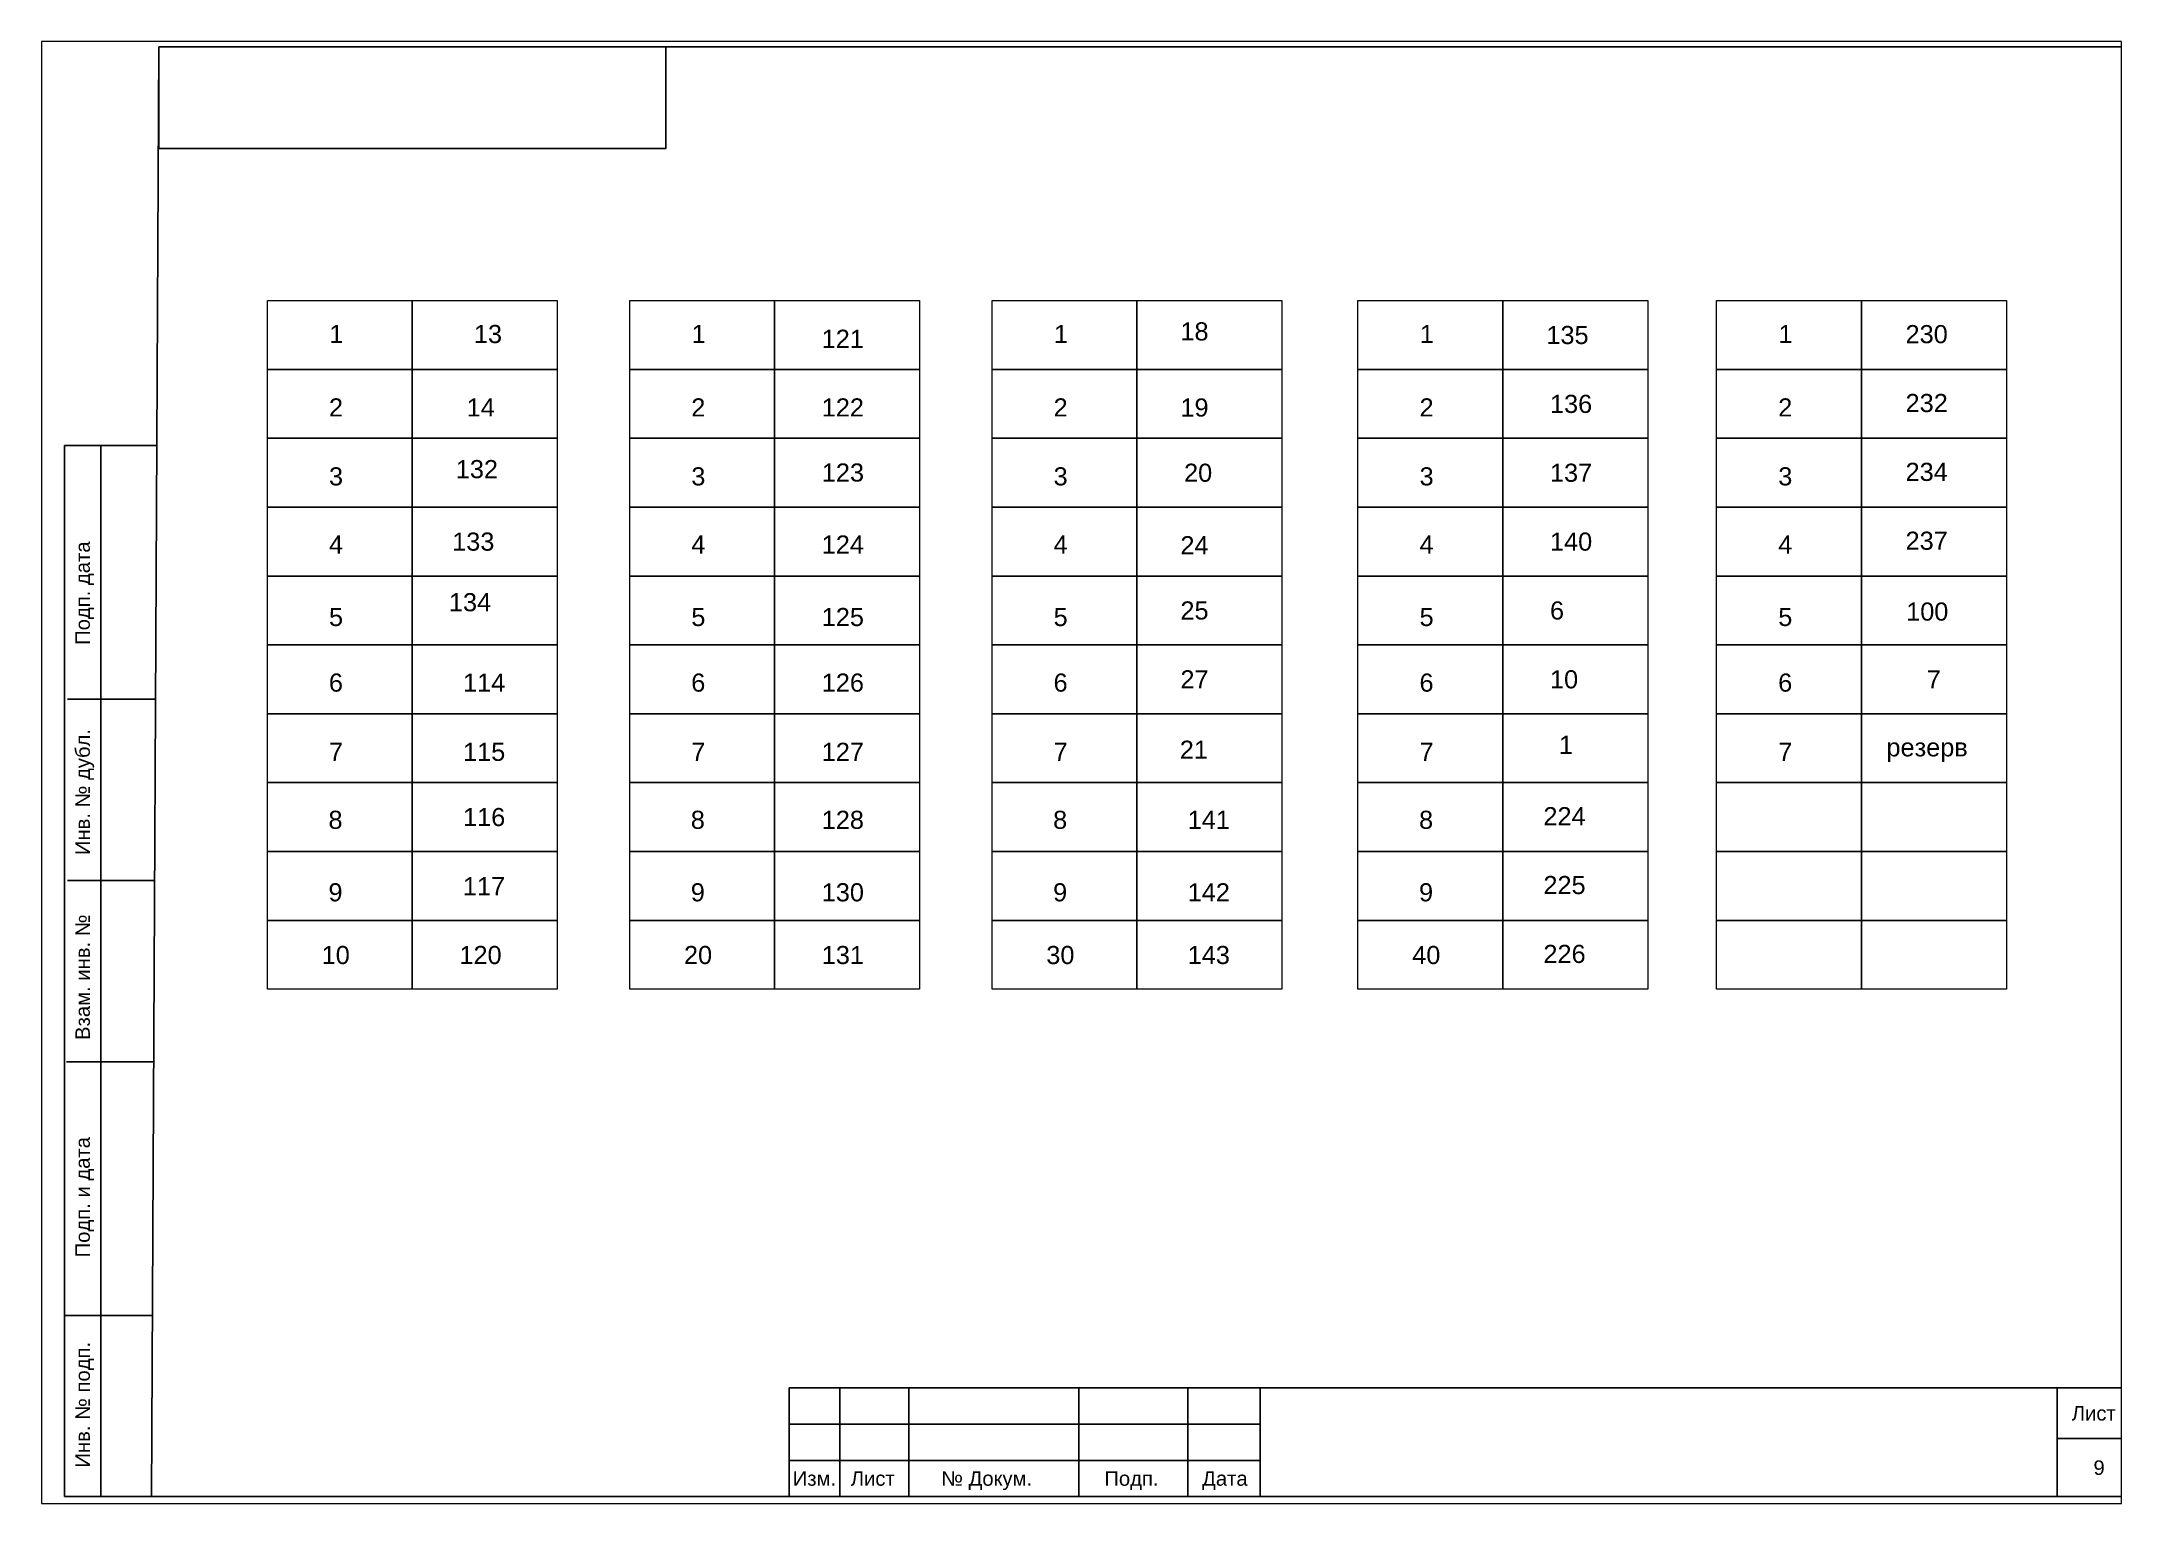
# Paper-space layout 'Лист10' of a CAD drawing. Header units: millimetres. Extents: x 0 to 287, y 0 to 202.
# The model-space entities are those that its viewports show. They can reach past a viewport. Long polylines and large blocks are cut down to what shows.
import ezdxf

# ---------------------------------------------------------------- set-up
doc = ezdxf.new("R2010")
doc.units = ezdxf.units.MM
doc.layers.add('Аппаратура', color=7, linetype='Continuous', lineweight=20)
doc.layers.add('Рамки', color=7, linetype='Continuous', lineweight=25)
doc.styles.get("Standard").update_dxf_attribs({"font": 'arial.ttf'})

msp = doc.modelspace()

# ---------------------------------------------------------------- linework, layer by layer
at = {"layer": 'Аппаратура'}
for points in [[(3335, 3460), (3355, 3460), (3355, 3450.5), (3335, 3450.5)], [(3355, 3460), (3375, 3460), (3375, 3450.5), (3355, 3450.5)], [(3385, 3460), (3405, 3460), (3405, 3450.5), (3385, 3450.5)], [(3405, 3460), (3425, 3460), (3425, 3450.5), (3405, 3450.5)], [(3435, 3460), (3455, 3460), (3455, 3450.5), (3435, 3450.5)], [(3455, 3460), (3475, 3460), (3475, 3450.5), (3455, 3450.5)], [(3485.5, 3460), (3505.5, 3460), (3505.5, 3450.5), (3485.5, 3450.5)], [(3505.5, 3460), (3525.5, 3460), (3525.5, 3450.5), (3505.5, 3450.5)], [(3535, 3460), (3555, 3460), (3555, 3450.5), (3535, 3450.5)], [(3555, 3460), (3575, 3460), (3575, 3450.5), (3555, 3450.5)], [(3335, 3450.5), (3355, 3450.5), (3355, 3441), (3335, 3441)], [(3355, 3450.5), (3375, 3450.5), (3375, 3441), (3355, 3441)], [(3385, 3450.5), (3405, 3450.5), (3405, 3441), (3385, 3441)], [(3405, 3450.5), (3425, 3450.5), (3425, 3441), (3405, 3441)], [(3435, 3450.5), (3455, 3450.5), (3455, 3441), (3435, 3441)], [(3455, 3450.5), (3475, 3450.5), (3475, 3441), (3455, 3441)], [(3485.5, 3450.5), (3505.5, 3450.5), (3505.5, 3441), (3485.5, 3441)], [(3505.5, 3450.5), (3525.5, 3450.5), (3525.5, 3441), (3505.5, 3441)], [(3535, 3450.5), (3555, 3450.5), (3555, 3441), (3535, 3441)], [(3555, 3450.5), (3575, 3450.5), (3575, 3441), (3555, 3441)], [(3335, 3441), (3355, 3441), (3355, 3431.5), (3335, 3431.5)], [(3355, 3441), (3375, 3441), (3375, 3431.5), (3355, 3431.5)], [(3385, 3441), (3405, 3441), (3405, 3431.5), (3385, 3431.5)], [(3405, 3441), (3425, 3441), (3425, 3431.5), (3405, 3431.5)], [(3435, 3441), (3455, 3441), (3455, 3431.5), (3435, 3431.5)], [(3455, 3441), (3475, 3441), (3475, 3431.5), (3455, 3431.5)], [(3485.5, 3441), (3505.5, 3441), (3505.5, 3431.5), (3485.5, 3431.5)], [(3505.5, 3441), (3525.5, 3441), (3525.5, 3431.5), (3505.5, 3431.5)], [(3535, 3441), (3555, 3441), (3555, 3431.5), (3535, 3431.5)], [(3555, 3441), (3575, 3441), (3575, 3431.5), (3555, 3431.5)], [(3335, 3431.5), (3355, 3431.5), (3355, 3422), (3335, 3422)], [(3355, 3431.5), (3375, 3431.5), (3375, 3422), (3355, 3422)], [(3385, 3431.5), (3405, 3431.5), (3405, 3422), (3385, 3422)], [(3405, 3431.5), (3425, 3431.5), (3425, 3422), (3405, 3422)], [(3435, 3431.5), (3455, 3431.5), (3455, 3422), (3435, 3422)], [(3455, 3431.5), (3475, 3431.5), (3475, 3422), (3455, 3422)], [(3485.5, 3431.5), (3505.5, 3431.5), (3505.5, 3422), (3485.5, 3422)], [(3505.5, 3431.5), (3525.5, 3431.5), (3525.5, 3422), (3505.5, 3422)], [(3535, 3431.5), (3555, 3431.5), (3555, 3422), (3535, 3422)], [(3555, 3431.5), (3575, 3431.5), (3575, 3422), (3555, 3422)], [(3335, 3422), (3355, 3422), (3355, 3412.5), (3335, 3412.5)], [(3355, 3422), (3375, 3422), (3375, 3412.5), (3355, 3412.5)], [(3385, 3422), (3405, 3422), (3405, 3412.5), (3385, 3412.5)], [(3405, 3422), (3425, 3422), (3425, 3412.5), (3405, 3412.5)], [(3435, 3422), (3455, 3422), (3455, 3412.5), (3435, 3412.5)], [(3455, 3422), (3475, 3422), (3475, 3412.5), (3455, 3412.5)], [(3485.5, 3422), (3505.5, 3422), (3505.5, 3412.5), (3485.5, 3412.5)], [(3505.5, 3422), (3525.5, 3422), (3525.5, 3412.5), (3505.5, 3412.5)], [(3535, 3422), (3555, 3422), (3555, 3412.5), (3535, 3412.5)], [(3555, 3422), (3575, 3422), (3575, 3412.5), (3555, 3412.5)], [(3335, 3412.5), (3355, 3412.5), (3355, 3403), (3335, 3403)], [(3355, 3412.5), (3375, 3412.5), (3375, 3403), (3355, 3403)], [(3385, 3412.5), (3405, 3412.5), (3405, 3403), (3385, 3403)], [(3405, 3412.5), (3425, 3412.5), (3425, 3403), (3405, 3403)], [(3435, 3412.5), (3455, 3412.5), (3455, 3403), (3435, 3403)], [(3455, 3412.5), (3475, 3412.5), (3475, 3403), (3455, 3403)], [(3485.5, 3412.5), (3505.5, 3412.5), (3505.5, 3403), (3485.5, 3403)], [(3505.5, 3412.5), (3525.5, 3412.5), (3525.5, 3403), (3505.5, 3403)], [(3535, 3412.5), (3555, 3412.5), (3555, 3403), (3535, 3403)], [(3555, 3412.5), (3575, 3412.5), (3575, 3403), (3555, 3403)], [(3335, 3403), (3355, 3403), (3355, 3393.5), (3335, 3393.5)], [(3355, 3403), (3375, 3403), (3375, 3393.5), (3355, 3393.5)], [(3385, 3403), (3405, 3403), (3405, 3393.5), (3385, 3393.5)], [(3405, 3403), (3425, 3403), (3425, 3393.5), (3405, 3393.5)], [(3435, 3403), (3455, 3403), (3455, 3393.5), (3435, 3393.5)], [(3455, 3403), (3475, 3403), (3475, 3393.5), (3455, 3393.5)], [(3485.5, 3403), (3505.5, 3403), (3505.5, 3393.5), (3485.5, 3393.5)], [(3505.5, 3403), (3525.5, 3403), (3525.5, 3393.5), (3505.5, 3393.5)], [(3535, 3403), (3555, 3403), (3555, 3393.5), (3535, 3393.5)], [(3555, 3403), (3575, 3403), (3575, 3393.5), (3555, 3393.5)], [(3335, 3393.5), (3355, 3393.5), (3355, 3384), (3335, 3384)], [(3355, 3393.5), (3375, 3393.5), (3375, 3384), (3355, 3384)], [(3385, 3393.5), (3405, 3393.5), (3405, 3384), (3385, 3384)], [(3405, 3393.5), (3425, 3393.5), (3425, 3384), (3405, 3384)], [(3435, 3393.5), (3455, 3393.5), (3455, 3384), (3435, 3384)], [(3455, 3393.5), (3475, 3393.5), (3475, 3384), (3455, 3384)], [(3485.5, 3393.5), (3505.5, 3393.5), (3505.5, 3384), (3485.5, 3384)], [(3505.5, 3393.5), (3525.5, 3393.5), (3525.5, 3384), (3505.5, 3384)], [(3535, 3393.5), (3555, 3393.5), (3555, 3384), (3535, 3384)], [(3555, 3393.5), (3575, 3393.5), (3575, 3384), (3555, 3384)], [(3335, 3384), (3355, 3384), (3355, 3374.5), (3335, 3374.5)], [(3355, 3384), (3375, 3384), (3375, 3374.5), (3355, 3374.5)], [(3385, 3384), (3405, 3384), (3405, 3374.5), (3385, 3374.5)], [(3405, 3384), (3425, 3384), (3425, 3374.5), (3405, 3374.5)], [(3435, 3384), (3455, 3384), (3455, 3374.5), (3435, 3374.5)], [(3455, 3384), (3475, 3384), (3475, 3374.5), (3455, 3374.5)], [(3485.5, 3384), (3505.5, 3384), (3505.5, 3374.5), (3485.5, 3374.5)], [(3505.5, 3384), (3525.5, 3384), (3525.5, 3374.5), (3505.5, 3374.5)], [(3535, 3384), (3555, 3384), (3555, 3374.5), (3535, 3374.5)], [(3555, 3384), (3575, 3384), (3575, 3374.5), (3555, 3374.5)], [(3335, 3374.5), (3355, 3374.5), (3355, 3365), (3335, 3365)], [(3355, 3374.5), (3375, 3374.5), (3375, 3365), (3355, 3365)], [(3385, 3374.5), (3405, 3374.5), (3405, 3365), (3385, 3365)], [(3405, 3374.5), (3425, 3374.5), (3425, 3365), (3405, 3365)], [(3435, 3374.5), (3455, 3374.5), (3455, 3365), (3435, 3365)], [(3455, 3374.5), (3475, 3374.5), (3475, 3365), (3455, 3365)], [(3485.5, 3374.5), (3505.5, 3374.5), (3505.5, 3365), (3485.5, 3365)], [(3505.5, 3374.5), (3525.5, 3374.5), (3525.5, 3365), (3505.5, 3365)], [(3535, 3374.5), (3555, 3374.5), (3555, 3365), (3535, 3365)], [(3555, 3374.5), (3575, 3374.5), (3575, 3365), (3555, 3365)]]:
    msp.add_lwpolyline(points, close=True, dxfattribs=at)
at = {"layer": 'Рамки'}
for p, q in [((3319, 3295), (3320, 3495)), ((3320, 3495), (3592, 3495)), ((3592, 3495), (3592, 3295)), ((3307, 3440), (3319.72, 3440)), ((3307, 3295), (3307, 3440)), ((3312, 3295), (3312, 3440)), ((3319.42, 3405), (3307.42, 3405)), ((3319.42, 3380), (3307.42, 3380)), ((3319.3, 3355), (3307.3, 3355)), ((3319.12, 3320), (3307.12, 3320)), ((3319.12, 3320), (3307.12, 3320)), ((3319.12, 3320), (3307.12, 3320)), ((3414, 3310), (3414, 3295)), ((3423.5, 3310), (3423.5, 3295)), ((3447, 3310), (3447, 3295)), ((3462, 3310), (3462, 3295)), ((3582, 3310), (3582, 3295)), ((3407, 3305), (3472, 3305)), ((3582, 3303), (3592, 3303)), ((3407, 3300), (3472, 3300)), ((3319, 3295), (3307, 3295)), ((3592, 3295), (3319, 3295))]:
    msp.add_line(p, q, dxfattribs=at)
for points in [[(3320, 3495), (3390, 3495), (3390, 3481), (3320, 3481)], [(3407, 3295), (3407, 3310), (3592, 3310), (3592, 3295)], [(3407, 3310), (3472, 3310), (3472, 3295), (3407, 3295)]]:
    msp.add_lwpolyline(points, close=True, dxfattribs=at)

# ---------------------------------------------------------------- texts
for s, p in [('1', (3343.54, 3454.14)), ('13', (3363.5, 3454.14)), ('1', (3393.54, 3454.14)), ('121', (3411.49, 3453.48)), ('1', (3443.54, 3454.14)), ('18', (3461, 3454.5)), ('1', (3494.04, 3454.14)), ('135', (3511.5, 3454)), ('1', (3543.54, 3454.14)), ('230', (3561.07, 3454.12)), ('232', (3561.07, 3444.62)), ('2', (3343.5, 3444.01)), ('14', (3362.5, 3444.01)), ('2', (3393.5, 3444.01)), ('122', (3411.5, 3444.01)), ('2', (3443.5, 3444.01)), ('19', (3461, 3444)), ('2', (3494, 3444.01)), ('136', (3512, 3444.5)), ('2', (3543.5, 3444.01)), ('3', (3343.5, 3434.5)), ('132', (3361, 3435.5)), ('3', (3393.5, 3434.5)), ('123', (3411.51, 3435.03)), ('3', (3443.5, 3434.5)), ('20', (3461.5, 3435)), ('3', (3494, 3434.5)), ('137', (3512, 3435)), ('3', (3543.5, 3434.5)), ('234', (3561.07, 3435.12)), ('4', (3343.5, 3425.1)), ('133', (3360.5, 3425.5)), ('4', (3393.5, 3425.1)), ('124', (3411.5, 3425.1)), ('4', (3443.5, 3425.1)), ('24', (3461, 3425)), ('4', (3494, 3425.1)), ('140', (3512, 3425.5)), ('4', (3543.5, 3425.1)), ('237', (3561.07, 3425.62)), ('134', (3360.05, 3417.14)), ('25', (3461, 3416)), ('6', (3512, 3416)), ('100', (3561.15, 3415.85)), ('5', (3343.5, 3415.1)), ('5', (3393.5, 3415.1)), ('125', (3411.5, 3415.1)), ('5', (3443.5, 3415.1)), ('5', (3494, 3415.1)), ('5', (3543.5, 3415.1)), ('6', (3343.49, 3406.05)), ('114', (3362, 3406.05)), ('6', (3393.49, 3406.05)), ('126', (3411.5, 3406.05)), ('6', (3443.49, 3406.05)), ('27', (3461, 3406.5)), ('6', (3493.99, 3406.05)), ('10', (3512, 3406.5)), ('6', (3543.49, 3406.05)), ('7', (3564, 3406.5)), ('7', (3343.5, 3396.5)), ('115', (3362, 3396.5)), ('7', (3393.5, 3396.5)), ('127', (3411.5, 3396.5)), ('7', (3443.5, 3396.5)), ('21', (3460.91, 3396.79)), ('7', (3494, 3396.5)), ('1', (3513.23, 3397.47)), ('7', (3543.5, 3396.5)), ('резерв', (3558.43, 3397.12)), ('8', (3343.43, 3387.12)), ('116', (3362, 3387.5)), ('8', (3393.43, 3387.12)), ('128', (3411.5, 3387.12)), ('8', (3443.43, 3387.12)), ('8', (3493.93, 3387.12)), ('224', (3511.09, 3387.62)), ('141', (3462, 3387.12)), ('9', (3343.43, 3377.12)), ('117', (3361.98, 3377.96)), ('9', (3393.43, 3377.12)), ('130', (3411.5, 3377.12)), ('9', (3443.43, 3377.12)), ('142', (3462, 3377.12)), ('9', (3493.93, 3377.12)), ('225', (3511.09, 3378.12)), ('10', (3342.49, 3368.47)), ('120', (3361.5, 3368.47)), ('20', (3392.49, 3368.47)), ('131', (3411.5, 3368.47)), ('30', (3442.49, 3368.47)), ('143', (3462, 3368.47)), ('40', (3492.99, 3368.47)), ('226', (3511.09, 3368.62))]:
    msp.add_text(s, height=2.5).set_placement(p)
for s, p in [('Подп. дата', (3310.5, 3412.5)), ('Инв. № дубл.', (3310.5, 3383.5)), ('Взам. инв. №', (3310.5, 3358)), ('Подп. и дата', (3310.5, 3328)), ('Инв. № подп.', (3310.5, 3299))]:
    msp.add_text(s, height=2, rotation=90, dxfattribs=at).set_placement(p)
for s, p in [('Лист', (3584, 3305.5)), ('Изм.', (3407.5, 3296.5)), ('Лист', (3415.5, 3296.5)), ('№ Докум.', (3428, 3296.5)), ('Подп.', (3450.5, 3296.5)), ('Дата', (3464, 3296.5)), ('9', (3587, 3298))]:
    msp.add_text(s, height=2, dxfattribs=at).set_placement(p)

psp = doc.layouts.new('Лист10')

# ---------------------------------------------------------------- viewports
at = {"layer": 'Аппаратура'}
psp.add_viewport(center=(143.64, 100.81), size=(287.01, 201.6594), view_center_point=(3447.35, 3394.9), view_height=201.6594, dxfattribs=at)

doc.saveas('drawing.dxf')
